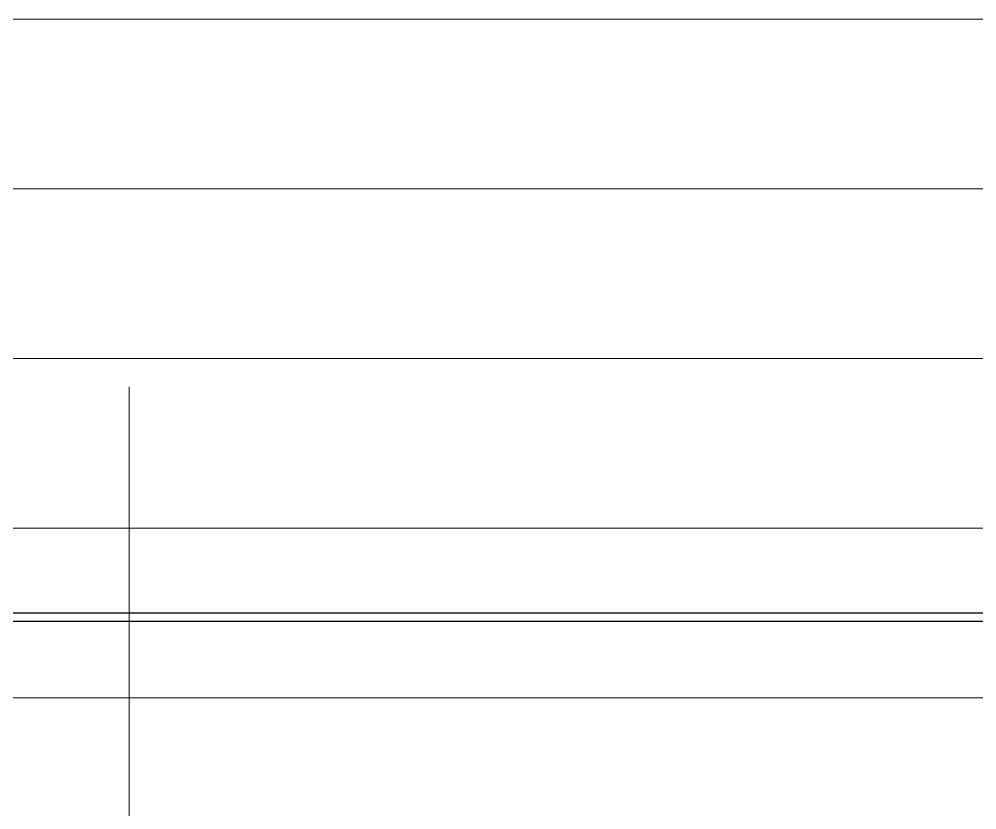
# Model space of a CAD drawing. Header units: millimetres. Extents: x 24 to 200, y 24 to 188.
# Drawn here: x 61.08 to 78.01, y 163.72 to 177.7 of the extents above; entities that cross this region are included whole.
import ezdxf

# ---------------------------------------------------------------- set-up
doc = ezdxf.new("R2010")
doc.units = ezdxf.units.MM
for name, color, linetype in [('0_底面', 51, 'Continuous'), ('1_PCB下', 5, 'Continuous'), ('2_Plate下', 3, 'Continuous'), ('3_SwitchPlate', 6, 'Continuous'), ('4_天板下', 40, 'Continuous'), ('5_左天板', 1, 'Continuous'), ('6_右天板', 230, 'Continuous'), ('7_PCBサンプル', 7, 'Continuous')]:
    doc.layers.add(name, color=color, linetype=linetype)
doc.layers.add('補助線', color=4, linetype='Continuous', lineweight=5, transparency=0.5)

# ---------------------------------------------------------------- blocks, each defined once
blk = doc.blocks.new('hhskb2-Edge.Cuts')
at = {"layer": '7_PCBサンプル'}
for p, q in [((36.9, -19.425), (156.1, -19.425)), ((156.025, -19.575), (36.975, -19.575))]:
    blk.add_line(p, q, dxfattribs=at)

msp = doc.modelspace()

# ---------------------------------------------------------------- linework, layer by layer
at = {"layer": '0_底面', "lineweight": 5}
msp.add_lwpolyline([(173.699, 177.7), (45.354, 177.7, 0.414214), (39.354, 171.7), (39.354, 45.35, 0.414214), (45.354, 39.35), (173.699, 39.35, 0.414214), (179.699, 45.35), (179.699, 171.7, 0.414214)], format="xyb", close=True, dxfattribs=at)
at = {"layer": '1_PCB下', "lineweight": 5}
msp.add_lwpolyline([(173.699, 177.7), (45.354, 177.7, 0.414214), (39.354, 171.7), (39.354, 45.35, 0.414214), (45.354, 39.35), (173.699, 39.35, 0.414214), (179.699, 45.35), (179.699, 171.7, 0.414214)], format="xyb", close=True, dxfattribs=at)
msp.add_lwpolyline([(170.699, 168.7), (48.355, 168.7), (48.355, 48.35), (170.699, 48.35), (170.699, 146.067), (170.699, 166.345)], close=True, dxfattribs=at)
at = {"layer": '2_Plate下', "lineweight": 5}
msp.add_lwpolyline([(39.354, 171.7), (39.354, 45.35, 0.414214), (45.354, 39.35), (173.699, 39.35, 0.414214), (179.699, 45.35), (179.699, 146.067), (170.699, 146.067), (170.699, 48.35), (48.355, 48.35), (48.355, 168.7), (87.058, 168.7), (87.058, 177.7), (45.354, 177.7, 0.414214)], format="xyb", close=True, dxfattribs=at)
at = {"layer": '3_SwitchPlate', "lineweight": 5}
msp.add_lwpolyline([(111.743, 148.569), (87.058, 148.569), (87.058, 177.7), (45.354, 177.7, 0.414214), (39.354, 171.7), (39.354, 45.35, 0.414214), (45.354, 39.35), (173.699, 39.35, 0.414214), (179.699, 45.35), (179.699, 146.067), (117.037, 146.067), (117.037, 166.345), (179.699, 166.345), (179.699, 171.7, 0.414214), (173.699, 177.7), (111.743, 177.7)], format="xyb", close=True, dxfattribs=at)
at = {"layer": '4_天板下', "lineweight": 5}
msp.add_lwpolyline([(87.058, 174.7), (48.355, 174.7), (48.355, 168.7), (87.058, 168.7)], close=True, dxfattribs=at)
at = {"layer": '5_左天板', "lineweight": 5}
msp.add_lwpolyline([(173.699, 177.7), (45.354, 177.7, 0.414214), (39.354, 171.7), (39.354, 45.35, 0.414214), (45.354, 39.35), (173.699, 39.35, 0.414214), (179.699, 45.35), (179.699, 171.7, 0.414214)], format="xyb", close=True, dxfattribs=at)
at = {"layer": '6_右天板', "lineweight": 5}
msp.add_lwpolyline([(173.699, 177.7), (45.354, 177.7, 0.414214), (39.354, 171.7), (39.354, 45.35, 0.414214), (45.354, 39.35), (173.699, 39.35, 0.414214), (179.699, 45.35), (179.699, 171.7, 0.414214)], format="xyb", close=True, dxfattribs=at)
at = {"layer": '補助線'}
for p, q in [((33.641, 177.7), (185.409, 177.7)), ((33.641, 174.7), (185.409, 174.7)), ((33.641, 171.7), (185.409, 171.7)), ((63.025, 171.2), (63.025, 69.882)), ((33.641, 168.7), (185.409, 168.7)), ((33.641, 165.7), (185.409, 165.7))]:
    msp.add_line(p, q, dxfattribs=at)

# ---------------------------------------------------------------- block references
msp.add_blockref('hhskb2-Edge.Cuts', (13.025, 186.625))

doc.saveas('drawing.dxf')
